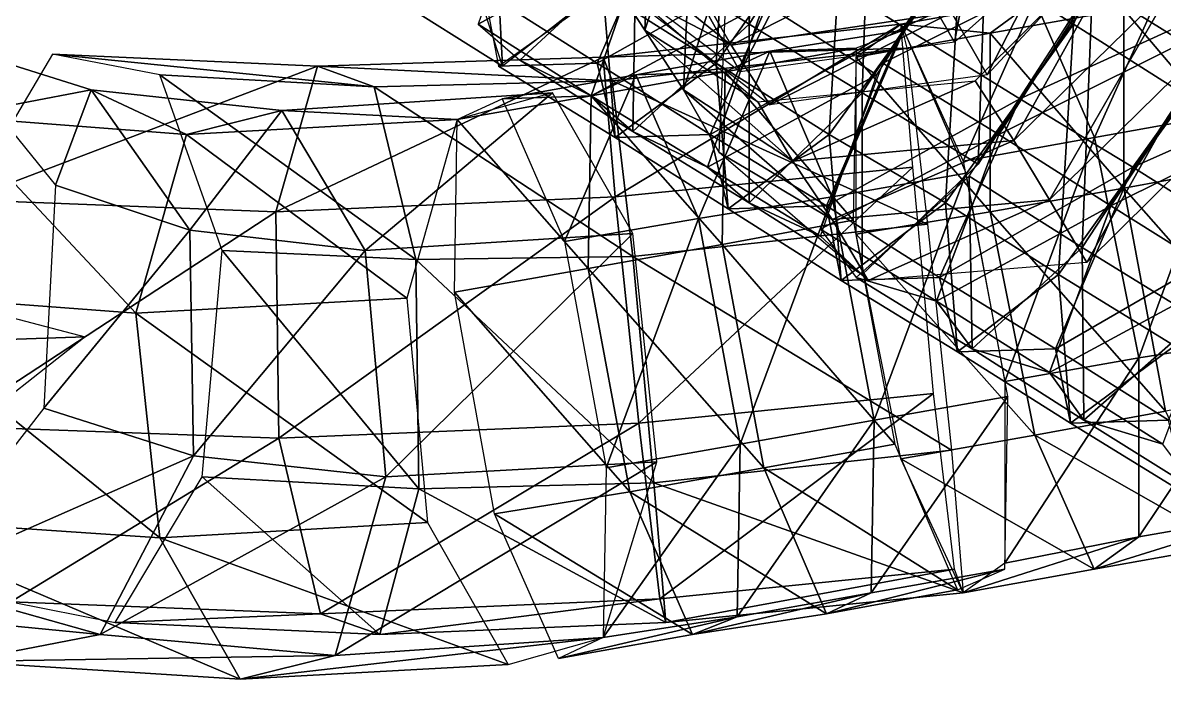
# Model space of a CAD drawing. Extents: x -6.8 to 6.8, y -29 to 29.
# Drawn here: x -3.34 to -2.381, y 19.342 to 19.894 of the extents above; entities that cross this region are included whole.
import ezdxf

# ---------------------------------------------------------------- set-up
doc = ezdxf.new("R2010")
doc.units = 0

msp = doc.modelspace()

# ---------------------------------------------------------------- linework, layer by layer
at = {"layer": 'flower_stems1', "color": 3}
for points in [[(-2.55743, 19.87731, -2.96246), (-2.64495, 20.02984, -2.78491), (-2.50494, 20.15484, -2.82244)], [(-2.55743, 19.87731, -2.96246), (-2.50494, 20.15484, -2.82244), (-2.41741, 20.00231, -2.99993)], [(-2.72991, 19.89233, -3.15991), (-2.82495, 19.95233, -3.13244), (-2.72247, 20.1148, -3.12493)], [(-2.72991, 19.89233, -3.15991), (-2.72247, 20.1148, -3.12493), (-2.62744, 20.0548, -3.15246)], [(-2.45745, 19.89233, -3.19744), (-2.55242, 19.95233, -3.16992), (-2.48742, 20.10479, -3.26495)], [(-2.45745, 19.89233, -3.19744), (-2.48742, 20.10479, -3.26495), (-2.39245, 20.04479, -3.29492)], [(-2.75744, 19.8598, -3.18493), (-2.85247, 19.91979, -3.15747), (-2.74493, 20.07232, -3.11242)], [(-2.75744, 19.8598, -3.18493), (-2.74493, 20.07232, -3.11242), (-2.64996, 20.01232, -3.13995)], [(-2.80993, 20.05981, -3.33746), (-2.84997, 19.93731, -3.15246), (-2.81744, 19.88732, -3.25494)], [(-2.77746, 20.00732, -3.43743), (-2.80993, 20.05981, -3.33746), (-2.81744, 19.88732, -3.25494)], [(-2.34497, 19.8648, -3.23242), (-2.44146, 19.9248, -3.20495), (-2.38745, 20.06481, -3.32495)], [(-2.34497, 19.8648, -3.23242), (-2.38745, 20.06481, -3.32495), (-2.29241, 20.00482, -3.35241)], [(-2.63494, 19.83483, -3.18994), (-2.72991, 19.89233, -3.15991), (-2.62744, 20.0548, -3.15246)], [(-2.63494, 19.83483, -3.18994), (-2.62744, 20.0548, -3.15246), (-2.52996, 19.99481, -3.17993)], [(-2.49243, 20.04229, -3.63244), (-2.69671, 19.94982, -3.64746), (-2.59997, 19.88983, -3.67742)], [(-2.39495, 19.98406, -3.65991), (-2.49243, 20.04229, -3.63244), (-2.59997, 19.88983, -3.67742)], [(-2.52996, 19.84979, -3.00994), (-2.55993, 19.90234, -2.90991), (-2.43267, 20.03979, -2.93743)], [(-2.52996, 19.84979, -3.00994), (-2.43267, 20.03979, -2.93743), (-2.39996, 19.9898, -3.03741)], [(-2.36242, 19.83233, -3.22491), (-2.45745, 19.89233, -3.19744), (-2.39245, 20.04479, -3.29492)], [(-2.36242, 19.83233, -3.22491), (-2.39245, 20.04479, -3.29492), (-2.29492, 19.9848, -3.32244)], [(-2.81494, 19.97009, -3.60742), (-2.90997, 20.02984, -3.57995), (-2.95745, 19.89233, -3.45495)], [(-2.73742, 19.85229, -3.02496), (-2.82244, 20.00482, -2.84741), (-2.64495, 20.02984, -2.78491)], [(-2.73742, 19.85229, -3.02496), (-2.64495, 20.02984, -2.78491), (-2.55743, 19.87731, -2.96246)], [(-2.41741, 19.96014, -3.67993), (-2.51245, 20.01983, -3.65246), (-2.61743, 19.8598, -3.66741)], [(-2.79241, 20.00982, -3.61993), (-2.95245, 19.91979, -3.49493), (-2.85742, 19.8598, -3.52246)], [(-2.69671, 19.94982, -3.64746), (-2.79241, 20.00982, -3.61993), (-2.85742, 19.8598, -3.52246)], [(-2.66247, 19.7998, -3.21246), (-2.75744, 19.8598, -3.18493), (-2.64996, 20.01232, -3.13995)], [(-2.51995, 20.00982, -3.65747), (-2.71746, 19.90979, -3.63745), (-2.62243, 19.84979, -3.66491)], [(-2.66247, 19.7998, -3.21246), (-2.64996, 20.01232, -3.13995), (-2.55242, 19.95233, -3.16992)], [(-2.84997, 19.93731, -3.15246), (-2.82244, 20.00482, -2.84741), (-2.73742, 19.85229, -3.02496)], [(-2.77746, 20.00732, -3.43743), (-2.81744, 19.88732, -3.25494), (-2.78497, 19.83734, -3.35491)], [(-2.74743, 19.95733, -3.53741), (-2.77746, 20.00732, -3.43743), (-2.78497, 19.83734, -3.35491)], [(-2.53747, 19.77484, -3.21746), (-2.63494, 19.83483, -3.18994), (-2.52996, 19.99481, -3.17993)], [(-2.53747, 19.77484, -3.21746), (-2.52996, 19.99481, -3.17993), (-2.43621, 19.93481, -3.20996)], [(-2.93695, 19.85729, -3.30444), (-3.03247, 19.91729, -3.27496), (-2.94372, 19.9873, -3.12243)], [(-2.93695, 19.85729, -3.30444), (-2.94372, 19.9873, -3.12243), (-2.84747, 19.9273, -3.14996)], [(-2.39495, 19.98406, -3.65991), (-2.59997, 19.88983, -3.67742), (-2.50244, 19.82983, -3.70495)], [(-2.29992, 19.9223, -3.68994), (-2.39495, 19.98406, -3.65991), (-2.50244, 19.82983, -3.70495)], [(-2.84497, 19.9273, -3.14746), (-2.87493, 19.97979, -3.04846), (-2.74493, 19.87481, -2.95495)], [(-2.87493, 19.97979, -3.04846), (-2.77496, 19.9273, -2.85491), (-2.74493, 19.87481, -2.95495)], [(-2.50744, 19.79479, -3.10992), (-2.53997, 19.84478, -3.00994), (-2.40496, 19.9793, -3.03491)], [(-2.50744, 19.79479, -3.10992), (-2.40496, 19.9793, -3.03491), (-2.37243, 19.9273, -3.13494)], [(-2.81494, 19.97009, -3.60742), (-2.95745, 19.89233, -3.45495), (-2.86242, 19.83233, -3.48242)], [(-2.71746, 19.90979, -3.63745), (-2.81494, 19.97009, -3.60742), (-2.86242, 19.83233, -3.48242)], [(-2.82745, 19.8023, -3.29821), (-2.92242, 19.8623, -3.26995), (-2.82495, 19.95233, -3.13244)], [(-2.82745, 19.8023, -3.29821), (-2.82495, 19.95233, -3.13244), (-2.72991, 19.89233, -3.15991)], [(-2.74743, 19.95733, -3.53741), (-2.78497, 19.83734, -3.35491), (-2.75494, 19.78479, -3.45495)], [(-2.74493, 19.87481, -2.95495), (-2.77496, 19.9273, -2.85491), (-2.59246, 19.95233, -2.80969)], [(-2.74493, 19.87481, -2.95495), (-2.59246, 19.95233, -2.80969), (-2.55993, 19.90234, -2.90991)], [(-2.56494, 19.7423, -3.23992), (-2.66247, 19.7998, -3.21246), (-2.55242, 19.95233, -3.16992)], [(-2.41741, 19.96014, -3.67993), (-2.61743, 19.8598, -3.66741), (-2.51995, 19.7998, -3.69744)], [(-2.56494, 19.7423, -3.23992), (-2.55242, 19.95233, -3.16992), (-2.45745, 19.89233, -3.19744)], [(-2.31994, 19.89984, -3.70745), (-2.41741, 19.96014, -3.67993), (-2.51995, 19.7998, -3.69744)], [(-2.69671, 19.94982, -3.64746), (-2.85742, 19.8598, -3.52246), (-2.76245, 19.7998, -3.55267)], [(-2.59997, 19.88983, -3.67742), (-2.69671, 19.94982, -3.64746), (-2.76245, 19.7998, -3.55267)], [(-2.81744, 19.88732, -3.25494), (-2.84997, 19.93731, -3.15246), (-2.72247, 19.82733, -3.06018)], [(-2.84497, 19.9273, -3.14746), (-2.74493, 19.87481, -2.95495), (-2.71246, 19.82482, -3.05517)], [(-2.44995, 19.70483, -3.24993), (-2.54492, 19.76483, -3.22241), (-2.44146, 19.9248, -3.20495)], [(-2.47747, 19.74481, -3.20996), (-2.50744, 19.79479, -3.10992), (-2.37243, 19.9273, -3.13494)], [(-2.37994, 19.9298, -3.61743), (-2.48992, 19.91229, -3.64245), (-2.43969, 19.7973, -3.78741)], [(-2.47747, 19.74481, -3.20996), (-2.37243, 19.9273, -3.13494), (-2.34246, 19.87731, -3.23492)], [(-2.44995, 19.70483, -3.24993), (-2.44146, 19.9248, -3.20495), (-2.34497, 19.8648, -3.23242)], [(-2.37994, 19.9298, -3.61743), (-2.43969, 19.7973, -3.78741), (-2.32745, 19.81732, -3.75994)], [(-2.30493, 19.77484, -3.28741), (-2.41497, 19.90484, -3.42993), (-2.30493, 19.9248, -3.40496)], [(-2.95495, 19.91229, -3.48492), (-3.03247, 19.91729, -3.27496), (-2.93695, 19.85729, -3.30444)], [(-2.85742, 19.8598, -3.52246), (-2.95245, 19.91979, -3.49493), (-2.94042, 19.85729, -3.31616)], [(-2.84246, 19.7973, -3.34246), (-2.94042, 19.85729, -3.31616), (-2.85247, 19.91979, -3.15747)], [(-2.84246, 19.7973, -3.34246), (-2.85247, 19.91979, -3.15747), (-2.75744, 19.8598, -3.18493)], [(-2.29992, 19.9223, -3.68994), (-2.50244, 19.82983, -3.70495), (-2.40747, 19.77233, -3.73242)], [(-2.20495, 19.8623, -3.71746), (-2.29992, 19.9223, -3.68994), (-2.40747, 19.77233, -3.73242)], [(-2.71746, 19.90979, -3.63745), (-2.86242, 19.83233, -3.48242), (-2.76495, 19.77233, -3.50994)], [(-2.62243, 19.84979, -3.66491), (-2.71746, 19.90979, -3.63745), (-2.76495, 19.77233, -3.50994)], [(-2.52746, 19.88482, -3.45495), (-2.60247, 19.89233, -3.66741), (-2.48992, 19.91229, -3.64245)], [(-2.48992, 19.91229, -3.64245), (-2.60247, 19.89233, -3.66741), (-2.54992, 19.77734, -3.81243)], [(-2.48992, 19.91229, -3.64245), (-2.54992, 19.77734, -3.81243), (-2.43969, 19.7973, -3.78741)], [(-2.41497, 19.90484, -3.42993), (-2.52746, 19.88482, -3.45495), (-2.48992, 19.91229, -3.64245)], [(-2.41497, 19.75482, -3.31372), (-2.52746, 19.88482, -3.45495), (-2.41497, 19.90484, -3.42993)], [(-2.30493, 19.77484, -3.28741), (-2.41497, 19.75482, -3.31372), (-2.41497, 19.90484, -3.42993)], [(-2.71246, 19.82482, -3.05517), (-2.74493, 19.87481, -2.95495), (-2.55993, 19.90234, -2.90991)], [(-2.71246, 19.82482, -3.05517), (-2.55993, 19.90234, -2.90991), (-2.52996, 19.84979, -3.00994)], [(-2.31994, 19.89984, -3.70745), (-2.51995, 19.7998, -3.69744), (-2.42602, 19.7398, -3.72491)], [(-2.22497, 19.83984, -3.73492), (-2.31994, 19.89984, -3.70745), (-2.42602, 19.7398, -3.72491)], [(-2.86242, 19.83233, -3.48242), (-2.95745, 19.89233, -3.45495), (-2.92242, 19.8623, -3.26995)], [(-2.59747, 19.87231, -3.47741), (-2.85247, 19.8648, -3.66241), (-2.60247, 19.89233, -3.66741)], [(-2.60247, 19.89233, -3.66741), (-2.85247, 19.8648, -3.66241), (-2.84246, 19.74731, -3.81219)], [(-2.60247, 19.89233, -3.66741), (-2.84246, 19.74731, -3.81219), (-2.59246, 19.77233, -3.81695)], [(-2.72991, 19.7423, -3.32495), (-2.82745, 19.8023, -3.29821), (-2.72991, 19.89233, -3.15991)], [(-2.81744, 19.88732, -3.25494), (-2.72247, 19.82733, -3.06018), (-2.69317, 19.77734, -3.15991)], [(-2.78497, 19.83734, -3.35491), (-2.81744, 19.88732, -3.25494), (-2.69317, 19.77734, -3.15991)], [(-2.59997, 19.88983, -3.67742), (-2.76245, 19.7998, -3.55267), (-2.66497, 19.7398, -3.57995)], [(-2.72991, 19.7423, -3.32495), (-2.72991, 19.89233, -3.15991), (-2.63494, 19.83483, -3.18994)], [(-2.63995, 19.87231, -3.49243), (-2.71246, 19.86981, -3.70245), (-2.59997, 19.88732, -3.67742)], [(-2.59997, 19.88732, -3.67742), (-2.71246, 19.86981, -3.70245), (-2.65997, 19.74731, -3.84246)], [(-2.50244, 19.82983, -3.70495), (-2.59997, 19.88983, -3.67742), (-2.66497, 19.7398, -3.57995)], [(-2.59997, 19.88732, -3.67742), (-2.65997, 19.74731, -3.84246), (-2.54742, 19.76733, -3.81744)], [(-2.52746, 19.88482, -3.45495), (-2.63995, 19.8648, -3.47991), (-2.60247, 19.89233, -3.66741)], [(-2.46997, 19.68231, -3.26995), (-2.56494, 19.7423, -3.23992), (-2.45745, 19.89233, -3.19744)], [(-2.46997, 19.68231, -3.26995), (-2.45745, 19.89233, -3.19744), (-2.36242, 19.83233, -3.22491)], [(-3.28247, 19.83734, -3.97491), (-3.40997, 19.87731, -4.13244), (-3.31243, 19.75732, -4.24493)], [(-3.39996, 19.81481, -3.82495), (-3.40997, 19.87731, -4.13244), (-3.28247, 19.83734, -3.97491)], [(-2.52746, 19.7348, -3.33746), (-2.63995, 19.8648, -3.47991), (-2.52746, 19.88482, -3.45495)], [(-2.41497, 19.75482, -3.31372), (-2.52746, 19.7348, -3.33746), (-2.52746, 19.88482, -3.45495)], [(-2.44622, 19.69232, -3.31146), (-2.47747, 19.74481, -3.20996), (-2.34246, 19.87731, -3.23492)], [(-2.44622, 19.69232, -3.31146), (-2.34246, 19.87731, -3.23492), (-2.30993, 19.82733, -3.33496)], [(-3.09246, 19.85729, -3.59991), (-3.31494, 19.8673, -3.48242), (-3.38745, 19.74481, -3.60992)], [(-3.04492, 19.83984, -3.41491), (-3.22497, 19.84979, -3.31494), (-3.31494, 19.8673, -3.48242)], [(-3.04492, 19.83984, -3.41491), (-3.31494, 19.8673, -3.48242), (-3.09246, 19.85729, -3.59991)], [(-2.59747, 19.87231, -3.47741), (-2.84497, 19.84478, -3.47241), (-2.85247, 19.8648, -3.66241)], [(-2.57995, 19.72454, -3.35742), (-2.84497, 19.84478, -3.47241), (-2.59747, 19.87231, -3.47741)], [(-2.74993, 19.85229, -3.51745), (-2.82495, 19.84979, -3.72741), (-2.71246, 19.86981, -3.70245)], [(-2.71246, 19.86981, -3.70245), (-2.82495, 19.84979, -3.72741), (-2.77246, 19.7293, -3.86743)], [(-2.71246, 19.86981, -3.70245), (-2.77246, 19.7293, -3.86743), (-2.65997, 19.74731, -3.84246)], [(-2.63995, 19.87231, -3.49243), (-2.74993, 19.85229, -3.51745), (-2.71246, 19.86981, -3.70245)], [(-2.64245, 19.72784, -3.36743), (-2.74993, 19.85229, -3.51745), (-2.63995, 19.87231, -3.49243)], [(-3.09246, 19.85729, -3.59991), (-3.38745, 19.74481, -3.60992), (-3.12744, 19.7348, -3.74243)], [(-2.85247, 19.8648, -3.66241), (-3.12744, 19.7348, -3.74243), (-2.84246, 19.74731, -3.81219)], [(-2.85247, 19.8648, -3.66241), (-3.09246, 19.85729, -3.59991), (-3.12744, 19.7348, -3.74243)], [(-2.84497, 19.84478, -3.47241), (-3.09246, 19.85729, -3.59991), (-2.85247, 19.8648, -3.66241)], [(-2.84497, 19.84478, -3.47241), (-3.04492, 19.83984, -3.41491), (-3.09246, 19.85729, -3.59991)], [(-2.85742, 19.8598, -3.52246), (-2.94042, 19.85729, -3.31616), (-2.84246, 19.7973, -3.34246)], [(-2.86242, 19.83233, -3.48242), (-2.92242, 19.8623, -3.26995), (-2.82745, 19.8023, -3.29821)], [(-2.76245, 19.7998, -3.55267), (-2.85742, 19.8598, -3.52246), (-2.84246, 19.7973, -3.34246)], [(-2.74743, 19.7373, -3.37243), (-2.84246, 19.7973, -3.34246), (-2.75744, 19.8598, -3.18493)], [(-2.74743, 19.7373, -3.37243), (-2.75744, 19.8598, -3.18493), (-2.66247, 19.7998, -3.21246)], [(-2.51995, 19.7998, -3.69744), (-2.61743, 19.8598, -3.66741), (-2.66992, 19.72033, -3.55072)], [(-2.52746, 19.7348, -3.33746), (-2.63995, 19.71606, -3.36242), (-2.63995, 19.8648, -3.47991)], [(-2.35247, 19.64483, -3.27746), (-2.44995, 19.70483, -3.24993), (-2.34497, 19.8648, -3.23242)], [(-2.20495, 19.8623, -3.71746), (-2.40747, 19.77233, -3.73242), (-2.31243, 19.71234, -3.75994)], [(-3.00994, 19.69482, -3.29895), (-3.17242, 19.70233, -3.20245), (-3.22497, 19.84979, -3.31494)], [(-3.00994, 19.69482, -3.29895), (-3.22497, 19.84979, -3.31494), (-3.04492, 19.83984, -3.41491)], [(-2.86242, 19.83233, -3.54302), (-2.93743, 19.82983, -3.75244), (-2.82495, 19.84979, -3.72741)], [(-2.82495, 19.84979, -3.72741), (-2.93743, 19.82983, -3.75244), (-2.88494, 19.70983, -3.89245)], [(-2.82495, 19.84979, -3.72741), (-2.88494, 19.70983, -3.89245), (-2.77246, 19.7293, -3.86743)], [(-2.74993, 19.85229, -3.51745), (-2.86242, 19.83233, -3.54302), (-2.82495, 19.84979, -3.72741)], [(-2.75244, 19.70733, -3.39245), (-2.86242, 19.83233, -3.54302), (-2.74993, 19.85229, -3.51745)], [(-2.62243, 19.84979, -3.66491), (-2.76495, 19.77233, -3.50994), (-2.66992, 19.71429, -3.53991)], [(-2.64245, 19.72784, -3.36743), (-2.75244, 19.70733, -3.39245), (-2.74993, 19.85229, -3.51745)], [(-3.20245, 19.7998, -3.67242), (-3.39996, 19.81481, -3.82495), (-3.28247, 19.83734, -3.97491)], [(-3.28247, 19.83734, -3.97491), (-3.31243, 19.75732, -4.24493), (-3.1997, 19.71954, -4.09741)], [(-3.20245, 19.7998, -3.67242), (-3.28247, 19.83734, -3.97491), (-3.12243, 19.81982, -3.84497)], [(-3.12243, 19.81982, -3.84497), (-3.28247, 19.83734, -3.97491), (-3.1997, 19.71954, -4.09741)], [(-2.82745, 19.69732, -3.35241), (-3.04492, 19.83984, -3.41491), (-2.84497, 19.84478, -3.47241)], [(-2.82745, 19.69732, -3.35241), (-3.00994, 19.69482, -3.29895), (-3.04492, 19.83984, -3.41491)], [(-2.57995, 19.72454, -3.35742), (-2.82745, 19.69732, -3.35241), (-2.84497, 19.84478, -3.47241)], [(-2.78497, 19.83734, -3.35491), (-2.69317, 19.77734, -3.15991), (-2.65997, 19.72833, -3.25994)], [(-2.75494, 19.78479, -3.45495), (-2.78497, 19.83734, -3.35491), (-2.65997, 19.72833, -3.25994)], [(-2.69317, 19.77734, -3.15991), (-2.72247, 19.82733, -3.06018), (-2.53997, 19.84478, -3.00994)], [(-2.69317, 19.77734, -3.15991), (-2.53997, 19.84478, -3.00994), (-2.50744, 19.79479, -3.10992)], [(-2.22497, 19.83984, -3.73492), (-2.42602, 19.7398, -3.72491), (-2.32995, 19.6798, -3.75244)], [(-2.97497, 19.81231, -3.56744), (-3.12243, 19.81982, -3.84497), (-2.89495, 19.83483, -3.73992)], [(-2.89495, 19.83483, -3.73992), (-3.12243, 19.81982, -3.84497), (-3.05242, 19.70233, -3.97741)], [(-2.89495, 19.83483, -3.73992), (-3.05242, 19.70233, -3.97741), (-2.82745, 19.71655, -3.87243)], [(-2.86492, 19.68731, -3.41741), (-2.97497, 19.81231, -3.56744), (-2.86242, 19.83233, -3.54302)], [(-2.86242, 19.83233, -3.54302), (-2.97497, 19.81231, -3.56744), (-2.93743, 19.82983, -3.75244)], [(-2.75244, 19.70733, -3.39245), (-2.86492, 19.68731, -3.41741), (-2.86242, 19.83233, -3.54302)], [(-2.76495, 19.77233, -3.50994), (-2.86242, 19.83233, -3.48242), (-2.82745, 19.8023, -3.29821)], [(-2.63494, 19.68231, -3.35241), (-2.72991, 19.7423, -3.32495), (-2.63494, 19.83483, -3.18994)], [(-2.50244, 19.82983, -3.70495), (-2.66497, 19.7398, -3.57995), (-2.56994, 19.6798, -3.60742)], [(-2.63494, 19.68231, -3.35241), (-2.63494, 19.83483, -3.18994), (-2.53747, 19.77484, -3.21746)], [(-2.40747, 19.77233, -3.73242), (-2.50244, 19.82983, -3.70495), (-2.56994, 19.6798, -3.60742)], [(-2.37243, 19.62231, -3.29846), (-2.46997, 19.68231, -3.26995), (-2.36242, 19.83233, -3.22491)], [(-2.97497, 19.81231, -3.56744), (-3.20245, 19.7998, -3.67242), (-3.12243, 19.81982, -3.84497)], [(-3.12243, 19.81982, -3.84497), (-3.1997, 19.71954, -4.09741), (-3.05242, 19.70233, -3.97741)], [(-3.24493, 19.64984, -3.56268), (-3.47991, 19.66729, -3.73492), (-3.39996, 19.81481, -3.82495)], [(-3.24493, 19.64984, -3.56268), (-3.39996, 19.81481, -3.82495), (-3.20245, 19.7998, -3.67242)], [(-3.01745, 19.66229, -3.45495), (-3.20245, 19.7998, -3.67242), (-2.97497, 19.81231, -3.56744)], [(-2.86492, 19.68731, -3.41741), (-2.97747, 19.66729, -3.44244), (-2.97497, 19.81231, -3.56744)], [(-2.32745, 19.81732, -3.75994), (-2.43969, 19.7973, -3.78741), (-2.40246, 19.6123, -3.80645)], [(-2.32745, 19.81732, -3.75994), (-2.40246, 19.6123, -3.80645), (-2.28997, 19.62982, -3.77996)], [(-3.01745, 19.66229, -3.45495), (-3.24493, 19.64984, -3.56268), (-3.20245, 19.7998, -3.67242)], [(-2.76245, 19.7998, -3.55267), (-2.84246, 19.7973, -3.34246), (-2.74743, 19.7373, -3.37243)], [(-2.76495, 19.77233, -3.50994), (-2.82745, 19.8023, -3.29821), (-2.72991, 19.7423, -3.32495)], [(-2.66497, 19.7398, -3.57995), (-2.76245, 19.7998, -3.55267), (-2.74743, 19.7373, -3.37243)], [(-2.65246, 19.6773, -3.39996), (-2.74743, 19.7373, -3.37243), (-2.66247, 19.7998, -3.21246)], [(-2.51995, 19.7998, -3.69744), (-2.66992, 19.72033, -3.55072), (-2.57244, 19.65979, -3.57745)], [(-2.65246, 19.6773, -3.39996), (-2.66247, 19.7998, -3.21246), (-2.56494, 19.7423, -3.23992)], [(-2.42602, 19.7398, -3.72491), (-2.51995, 19.7998, -3.69744), (-2.57244, 19.65979, -3.57745)], [(-2.65997, 19.72833, -3.25994), (-2.69317, 19.77734, -3.15991), (-2.50744, 19.79479, -3.10992)], [(-2.65997, 19.72833, -3.25994), (-2.50744, 19.79479, -3.10992), (-2.47747, 19.74481, -3.20996)], [(-2.43969, 19.7973, -3.78741), (-2.54992, 19.77734, -3.81243), (-2.51495, 19.59234, -3.82995)], [(-2.43969, 19.7973, -3.78741), (-2.51495, 19.59234, -3.82995), (-2.40246, 19.6123, -3.80645)], [(-2.75494, 19.78479, -3.45495), (-2.65997, 19.72833, -3.25994), (-2.62994, 19.6773, -3.35992)], [(-2.59246, 19.77233, -3.81695), (-2.84246, 19.74731, -3.81219), (-2.82244, 19.55731, -3.83245)], [(-2.59246, 19.77233, -3.81695), (-2.82244, 19.55731, -3.83245), (-2.57495, 19.58233, -3.83746)], [(-2.66992, 19.71429, -3.53991), (-2.76495, 19.77233, -3.50994), (-2.72991, 19.7423, -3.32495)], [(-2.40747, 19.77233, -3.73242), (-2.56994, 19.6798, -3.60742), (-2.47247, 19.61981, -3.63494)], [(-2.31243, 19.71234, -3.75994), (-2.40747, 19.77233, -3.73242), (-2.47247, 19.61981, -3.63494)], [(-2.26745, 19.58734, -3.30767), (-2.41497, 19.75482, -3.31372), (-2.30493, 19.77484, -3.28741)], [(-2.54742, 19.76733, -3.81744), (-2.65997, 19.74731, -3.84246), (-2.62493, 19.55981, -3.85241)], [(-2.54241, 19.61981, -3.39245), (-2.63995, 19.6798, -3.36492), (-2.54492, 19.76483, -3.22241)], [(-2.54742, 19.76733, -3.81744), (-2.62493, 19.55981, -3.85241), (-2.51245, 19.57983, -3.82745)], [(-2.54241, 19.61981, -3.39245), (-2.54492, 19.76483, -3.22241), (-2.44995, 19.70483, -3.24993)], [(-3.1997, 19.71954, -4.09741), (-3.31243, 19.75732, -4.24493), (-3.32244, 19.56982, -4.27996)], [(-2.37994, 19.56732, -3.33245), (-2.52746, 19.7348, -3.33746), (-2.41497, 19.75482, -3.31372)], [(-2.26745, 19.58734, -3.30767), (-2.37994, 19.56732, -3.33245), (-2.41497, 19.75482, -3.31372)], [(-3.12744, 19.7348, -3.74243), (-3.38745, 19.74481, -3.60992), (-3.40246, 19.5548, -3.62243)], [(-2.84246, 19.74731, -3.81219), (-3.12744, 19.7348, -3.74243), (-3.12493, 19.54479, -3.75994)], [(-2.84246, 19.74731, -3.81219), (-3.12493, 19.54479, -3.75994), (-2.82244, 19.55731, -3.83245)], [(-2.65997, 19.74731, -3.84246), (-2.77246, 19.7293, -3.86743), (-2.73742, 19.53979, -3.87744)], [(-2.65997, 19.74731, -3.84246), (-2.73742, 19.53979, -3.87744), (-2.62493, 19.55981, -3.85241)], [(-2.66992, 19.71429, -3.53991), (-2.72991, 19.7423, -3.32495), (-2.63494, 19.68231, -3.35241)], [(-2.62994, 19.6773, -3.35992), (-2.65997, 19.72833, -3.25994), (-2.47747, 19.74481, -3.20996)], [(-2.55493, 19.6173, -3.42742), (-2.65246, 19.6773, -3.39996), (-2.56494, 19.7423, -3.23992)], [(-2.62994, 19.6773, -3.35992), (-2.47747, 19.74481, -3.20996), (-2.44622, 19.69232, -3.31146)], [(-2.55493, 19.6173, -3.42742), (-2.56494, 19.7423, -3.23992), (-2.46997, 19.68231, -3.26995)], [(-3.12744, 19.7348, -3.74243), (-3.40246, 19.5548, -3.62243), (-3.12493, 19.54479, -3.75994)], [(-2.66497, 19.7398, -3.57995), (-2.74743, 19.7373, -3.37243), (-2.65246, 19.6773, -3.39996)], [(-2.56994, 19.6798, -3.60742), (-2.66497, 19.7398, -3.57995), (-2.65246, 19.6773, -3.39996)], [(-2.48992, 19.5473, -3.35742), (-2.63995, 19.71606, -3.36242), (-2.52746, 19.7348, -3.33746)], [(-2.42602, 19.7398, -3.72491), (-2.57244, 19.65979, -3.57745), (-2.47747, 19.59979, -3.60491)], [(-2.37994, 19.56732, -3.33245), (-2.48992, 19.5473, -3.35742), (-2.52746, 19.7348, -3.33746)], [(-2.32995, 19.6798, -3.75244), (-2.42602, 19.7398, -3.72491), (-2.47747, 19.59979, -3.60491)], [(-2.77246, 19.7293, -3.86743), (-2.88494, 19.70983, -3.89245), (-2.84997, 19.51983, -3.90246)], [(-2.77246, 19.7293, -3.86743), (-2.84997, 19.51983, -3.90246), (-2.73742, 19.53979, -3.87744)], [(-2.55993, 19.53479, -3.37744), (-2.82745, 19.69732, -3.35241), (-2.57995, 19.72454, -3.35742)], [(-2.60742, 19.53979, -3.37744), (-2.75244, 19.70733, -3.39245), (-2.64245, 19.72784, -3.36743)], [(-3.1997, 19.71954, -4.09741), (-3.32244, 19.56982, -4.27996), (-3.19671, 19.52984, -4.12243)], [(-3.05242, 19.70233, -3.97741), (-3.1997, 19.71954, -4.09741), (-3.19671, 19.52984, -4.12243)], [(-2.82745, 19.71655, -3.87243), (-3.05242, 19.70233, -3.97741), (-3.03497, 19.51232, -3.99493)], [(-2.82745, 19.71655, -3.87243), (-3.03497, 19.51232, -3.99493), (-2.80743, 19.52484, -3.88745)], [(-2.57244, 19.65979, -3.57745), (-2.66992, 19.72033, -3.55072), (-2.63995, 19.6798, -3.36492)], [(-2.48992, 19.5473, -3.35742), (-2.60247, 19.52734, -3.38244), (-2.63995, 19.71606, -3.36242)], [(-2.31243, 19.71234, -3.75994), (-2.47247, 19.61981, -3.63494), (-2.37744, 19.55981, -3.66491)], [(-2.71746, 19.51983, -3.40246), (-2.86492, 19.68731, -3.41741), (-2.75244, 19.70733, -3.39245)], [(-2.60742, 19.53979, -3.37744), (-2.71746, 19.51983, -3.40246), (-2.75244, 19.70733, -3.39245)], [(-2.44866, 19.55981, -3.41992), (-2.54241, 19.61981, -3.39245), (-2.44995, 19.70483, -3.24993)], [(-2.44866, 19.55981, -3.41992), (-2.44995, 19.70483, -3.24993), (-2.35247, 19.64483, -3.27746)], [(-3.05242, 19.70233, -3.97741), (-3.19671, 19.52984, -4.12243), (-3.03497, 19.51232, -3.99493)], [(-3.00744, 19.50231, -3.31719), (-3.1892, 19.51232, -3.21496), (-3.17242, 19.70233, -3.20245)], [(-3.00744, 19.50231, -3.31719), (-3.17242, 19.70233, -3.20245), (-3.00994, 19.69482, -3.29895)], [(-2.80993, 19.50732, -3.37243), (-3.00994, 19.69482, -3.29895), (-2.82745, 19.69732, -3.35241)], [(-2.80993, 19.50732, -3.37243), (-3.00744, 19.50231, -3.31719), (-3.00994, 19.69482, -3.29895)], [(-2.55993, 19.53479, -3.37744), (-2.80993, 19.50732, -3.37243), (-2.82745, 19.69732, -3.35241)], [(-2.82995, 19.49981, -3.42742), (-2.97747, 19.66729, -3.44244), (-2.86492, 19.68731, -3.41741)], [(-2.71746, 19.51983, -3.40246), (-2.82995, 19.49981, -3.42742), (-2.86492, 19.68731, -3.41741)], [(-2.56994, 19.6798, -3.60742), (-2.65246, 19.6773, -3.39996), (-2.55493, 19.6173, -3.42742)], [(-2.57244, 19.65979, -3.57745), (-2.63995, 19.6798, -3.36492), (-2.54241, 19.61981, -3.39245)], [(-2.47247, 19.61981, -3.63494), (-2.56994, 19.6798, -3.60742), (-2.55493, 19.6173, -3.42742)], [(-2.45996, 19.55731, -3.45495), (-2.55493, 19.6173, -3.42742), (-2.46997, 19.68231, -3.26995)], [(-2.32995, 19.6798, -3.75244), (-2.47747, 19.59979, -3.60491), (-2.38244, 19.53979, -3.63494)], [(-2.45996, 19.55731, -3.45495), (-2.46997, 19.68231, -3.26995), (-2.37243, 19.62231, -3.29846)], [(-3.22497, 19.46112, -3.57745), (-3.47991, 19.66729, -3.73492), (-3.24493, 19.64984, -3.56268)], [(-3.22497, 19.46112, -3.57745), (-3.47747, 19.47808, -3.75994), (-3.47991, 19.66729, -3.73492)], [(-2.82995, 19.49981, -3.42742), (-2.94372, 19.48107, -3.45245), (-2.97747, 19.66729, -3.44244)], [(-2.99993, 19.47406, -3.47241), (-3.24493, 19.64984, -3.56268), (-3.01745, 19.66229, -3.45495)], [(-2.47747, 19.59979, -3.60491), (-2.57244, 19.65979, -3.57745), (-2.54241, 19.61981, -3.39245)], [(-2.99993, 19.47406, -3.47241), (-3.22497, 19.46112, -3.57745), (-3.24493, 19.64984, -3.56268)], [(-2.35247, 19.49981, -3.44995), (-2.44866, 19.55981, -3.41992), (-2.35247, 19.64483, -3.27746)], [(-2.28997, 19.62982, -3.77996), (-2.40246, 19.46197, -3.68743), (-2.28997, 19.48156, -3.66241)], [(-2.28997, 19.62982, -3.77996), (-2.40246, 19.6123, -3.80645), (-2.40246, 19.46197, -3.68743)], [(-2.47247, 19.61981, -3.63494), (-2.55493, 19.6173, -3.42742), (-2.45996, 19.55731, -3.45495)], [(-2.47747, 19.59979, -3.60491), (-2.54241, 19.61981, -3.39245), (-2.44866, 19.55981, -3.41992)], [(-2.37744, 19.55981, -3.66491), (-2.47247, 19.61981, -3.63494), (-2.45996, 19.55731, -3.45495)], [(-2.36242, 19.49731, -3.48492), (-2.45996, 19.55731, -3.45495), (-2.37243, 19.62231, -3.29846)], [(-2.40246, 19.6123, -3.80645), (-2.51495, 19.43981, -3.71246), (-2.40246, 19.46197, -3.68743)], [(-2.40246, 19.6123, -3.80645), (-2.51495, 19.59234, -3.82995), (-2.51495, 19.43981, -3.71246)], [(-2.38244, 19.53979, -3.63494), (-2.47747, 19.59979, -3.60491), (-2.44866, 19.55981, -3.41992)], [(-2.57495, 19.58233, -3.83746), (-2.82244, 19.55731, -3.83245), (-2.80493, 19.40979, -3.71246)], [(-2.57495, 19.58233, -3.83746), (-2.80493, 19.40979, -3.71246), (-2.55743, 19.43481, -3.71746)], [(-2.51245, 19.57983, -3.82745), (-2.62493, 19.55981, -3.85241), (-2.62744, 19.41479, -3.72741)], [(-2.51245, 19.57983, -3.82745), (-2.62744, 19.41479, -3.72741), (-2.51495, 19.43481, -3.70245)], [(-3.19671, 19.52984, -4.12243), (-3.32244, 19.56982, -4.27996), (-3.43518, 19.4248, -4.22241)], [(-2.62493, 19.55981, -3.85241), (-2.73742, 19.53979, -3.87744), (-2.73992, 19.39483, -3.75244)], [(-2.62493, 19.55981, -3.85241), (-2.73992, 19.39483, -3.75244), (-2.62744, 19.41479, -3.72741)], [(-2.32745, 19.45483, -3.47741), (-2.48992, 19.5473, -3.35742), (-2.37994, 19.56732, -3.33245)], [(-2.37744, 19.55981, -3.66491), (-2.45996, 19.55731, -3.45495), (-2.36242, 19.49731, -3.48492)], [(-2.38244, 19.53979, -3.63494), (-2.44866, 19.55981, -3.41992), (-2.35247, 19.49981, -3.44995)], [(-3.12493, 19.54479, -3.75994), (-3.40246, 19.5548, -3.62243), (-3.34997, 19.40728, -3.50994)], [(-2.82244, 19.55731, -3.83245), (-3.12493, 19.54479, -3.75994), (-3.08996, 19.39733, -3.64245)], [(-2.82244, 19.55731, -3.83245), (-3.08996, 19.39733, -3.64245), (-2.80493, 19.40979, -3.71246)], [(-3.12493, 19.54479, -3.75994), (-3.34997, 19.40728, -3.50994), (-3.08996, 19.39733, -3.64245)], [(-2.73742, 19.53979, -3.87744), (-2.85247, 19.37731, -3.77746), (-2.73992, 19.39483, -3.75244)], [(-2.73742, 19.53979, -3.87744), (-2.84997, 19.51983, -3.90246), (-2.85247, 19.37731, -3.77746)], [(-2.55493, 19.41729, -3.51495), (-2.71746, 19.51983, -3.40246), (-2.60742, 19.53979, -3.37744)], [(-2.43994, 19.43481, -3.50244), (-2.60247, 19.52734, -3.38244), (-2.48992, 19.5473, -3.35742)], [(-2.32745, 19.45483, -3.47741), (-2.43994, 19.43481, -3.50244), (-2.48992, 19.5473, -3.35742)], [(-2.54992, 19.41479, -3.52746), (-2.80993, 19.50732, -3.37243), (-2.55993, 19.53479, -3.37744)], [(-3.19671, 19.52984, -4.12243), (-3.43518, 19.4248, -4.22241), (-3.27496, 19.37982, -4.03491)], [(-3.03497, 19.51232, -3.99493), (-3.19671, 19.52984, -4.12243), (-3.27496, 19.37982, -4.03491)], [(-2.80743, 19.52484, -3.88745), (-3.07745, 19.3623, -3.88244), (-2.85247, 19.37731, -3.77746)], [(-2.80743, 19.52484, -3.88745), (-3.03497, 19.51232, -3.99493), (-3.07745, 19.3623, -3.88244)], [(-2.43994, 19.43481, -3.50244), (-2.54992, 19.41479, -3.52746), (-2.60247, 19.52734, -3.38244)], [(-3.03497, 19.51232, -3.99493), (-3.27496, 19.37982, -4.03491), (-3.07745, 19.3623, -3.88244)], [(-3.03997, 19.37982, -3.45996), (-3.26245, 19.38983, -3.34246), (-3.1892, 19.51232, -3.21496)], [(-3.03997, 19.37982, -3.45996), (-3.1892, 19.51232, -3.21496), (-3.00744, 19.50231, -3.31719)], [(-2.66497, 19.39733, -3.53991), (-2.82995, 19.49981, -3.42742), (-2.71746, 19.51983, -3.40246)], [(-2.55493, 19.41729, -3.51495), (-2.66497, 19.39733, -3.53991), (-2.71746, 19.51983, -3.40246)], [(-2.79992, 19.38983, -3.52246), (-3.03997, 19.37982, -3.45996), (-3.00744, 19.50231, -3.31719)], [(-2.79992, 19.38983, -3.52246), (-3.00744, 19.50231, -3.31719), (-2.80993, 19.50732, -3.37243)], [(-2.54992, 19.41479, -3.52746), (-2.79992, 19.38983, -3.52246), (-2.80993, 19.50732, -3.37243)], [(-2.77746, 19.37982, -3.56646), (-2.94372, 19.48107, -3.45245), (-2.82995, 19.49981, -3.42742)], [(-2.66497, 19.39733, -3.53991), (-2.77746, 19.37982, -3.56646), (-2.82995, 19.49981, -3.42742)], [(-3.15747, 19.34234, -3.70996), (-3.47747, 19.47808, -3.75994), (-3.22497, 19.46112, -3.57745)], [(-3.15747, 19.34234, -3.70996), (-3.39245, 19.35729, -3.88494), (-3.47747, 19.47808, -3.75994)], [(-2.93218, 19.35479, -3.60491), (-3.22497, 19.46112, -3.57745), (-2.99993, 19.47406, -3.47241)], [(-2.77746, 19.37982, -3.56646), (-2.88995, 19.3598, -3.58996), (-2.94372, 19.48107, -3.45245)], [(-2.28997, 19.48156, -3.66241), (-2.43994, 19.43481, -3.50244), (-2.32745, 19.45483, -3.47741)], [(-2.28997, 19.48156, -3.66241), (-2.40246, 19.46197, -3.68743), (-2.43994, 19.43481, -3.50244)], [(-2.93218, 19.35479, -3.60491), (-3.15747, 19.34234, -3.70996), (-3.22497, 19.46112, -3.57745)], [(-2.40246, 19.46197, -3.68743), (-2.54992, 19.41479, -3.52746), (-2.43994, 19.43481, -3.50244)], [(-2.40246, 19.46197, -3.68743), (-2.51495, 19.43981, -3.71246), (-2.54992, 19.41479, -3.52746)], [(-2.55743, 19.43481, -3.71746), (-2.80493, 19.40979, -3.71246), (-2.79992, 19.38983, -3.52246)], [(-2.55743, 19.43481, -3.71746), (-2.79992, 19.38983, -3.52246), (-2.54992, 19.41479, -3.52746)], [(-2.51495, 19.43481, -3.70245), (-2.62744, 19.41479, -3.72741), (-2.66497, 19.39733, -3.53991)], [(-2.51495, 19.43481, -3.70245), (-2.66497, 19.39733, -3.53991), (-2.55493, 19.41729, -3.51495)], [(-3.27496, 19.37982, -4.03491), (-3.43518, 19.4248, -4.22241), (-3.58245, 19.40979, -4.10241)], [(-3.27496, 19.37982, -4.03491), (-3.58245, 19.40979, -4.10241), (-3.39245, 19.35729, -3.88494)], [(-3.08996, 19.39733, -3.64245), (-3.34997, 19.40728, -3.50994), (-3.26245, 19.38983, -3.34246)], [(-2.80493, 19.40979, -3.71246), (-3.08996, 19.39733, -3.64245), (-3.03997, 19.37982, -3.45996)], [(-2.80493, 19.40979, -3.71246), (-3.03997, 19.37982, -3.45996), (-2.79992, 19.38983, -3.52246)], [(-2.62744, 19.41479, -3.72741), (-2.77746, 19.37982, -3.56646), (-2.66497, 19.39733, -3.53991)], [(-2.62744, 19.41479, -3.72741), (-2.73992, 19.39483, -3.75244), (-2.77746, 19.37982, -3.56646)], [(-3.08996, 19.39733, -3.64245), (-3.26245, 19.38983, -3.34246), (-3.03997, 19.37982, -3.45996)], [(-2.73992, 19.39483, -3.75244), (-2.88995, 19.3598, -3.58996), (-2.77746, 19.37982, -3.56646)], [(-2.73992, 19.39483, -3.75244), (-2.85247, 19.37731, -3.77746), (-2.88995, 19.3598, -3.58996)], [(-3.07745, 19.3623, -3.88244), (-3.27496, 19.37982, -4.03491), (-3.39245, 19.35729, -3.88494)], [(-2.85247, 19.37731, -3.77746), (-3.15747, 19.34234, -3.70996), (-2.93218, 19.35479, -3.60491)], [(-2.85247, 19.37731, -3.77746), (-3.07745, 19.3623, -3.88244), (-3.15747, 19.34234, -3.70996)], [(-3.07745, 19.3623, -3.88244), (-3.39245, 19.35729, -3.88494), (-3.15747, 19.34234, -3.70996)]]:
    msp.add_3dface(points, dxfattribs=at)
at = {"layer": 'flowers0', "color": 1}
for points in [[(-3.65747, 19.6173, -3.23242), (-3.79241, 19.76232, -3.51495), (-3.28747, 19.62982, -3.41241)], [(-3.28747, 19.62982, -3.41241), (-3.50244, 19.46081, -2.97741), (-3.65747, 19.6173, -3.23242)]]:
    msp.add_3dface(points, dxfattribs=at)

doc.saveas('drawing.dxf')
